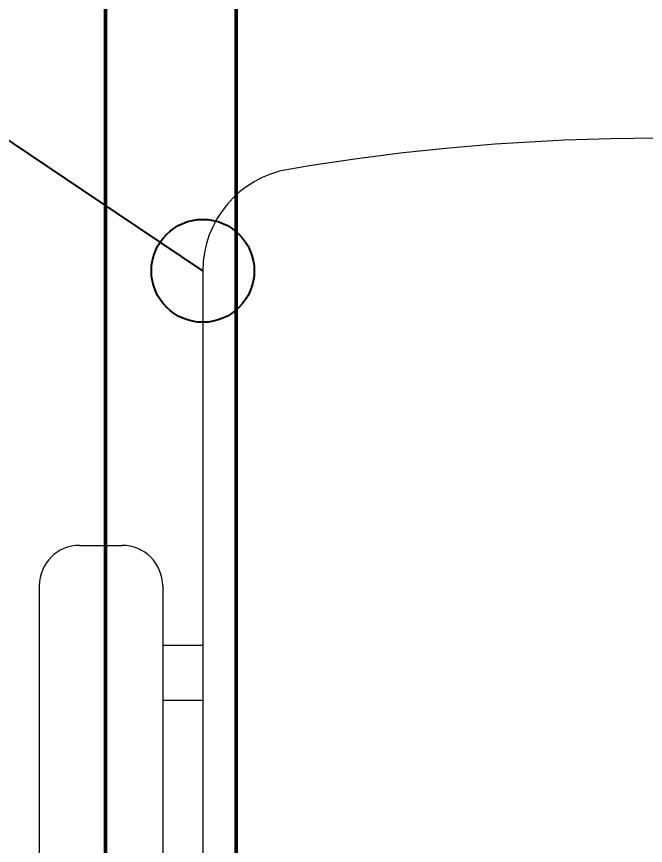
# Model space of a CAD drawing. Header units: millimetres. Extents: x -160614 to 59925, y -157025 to 0.
# Drawn here: x -126216.2 to -125910.5, y -112621.5 to -112218.8 of the extents above; entities that cross this region are included whole.
import ezdxf
from ezdxf import colors
from ezdxf.entities.mleader import LeaderData, LeaderLine
from ezdxf.math import Vec2, Vec3

# ---------------------------------------------------------------- set-up
doc = ezdxf.new("R2010")
doc.units = ezdxf.units.MM
doc.header["$LTSCALE"] = 8
doc.layers.get('0').update_dxf_attribs({"color": 9, "lineweight": 5})
doc.layers.add('72_EGR_EQP_TAG', color=9, linetype='Continuous', lineweight=5)
doc.layers.add('LOADING', color=9, linetype='Continuous', lineweight=5)
doc.layers.add('M-TEXT-RP', color=7, linetype='Continuous')
doc.layers.add('REF', color=42, linetype='Continuous')
doc.layers.get('0').off()
doc.layers.get('0').freeze()
doc.styles.add('LEROY100', font='arial.ttf', dxfattribs={"width": 0.7})

# ---------------------------------------------------------------- blocks, each defined once
blk = doc.blocks.new('GF21018-P')
for p, q in [((-0.2207, 0.47563), (-0.2207, 0.0675)), ((-0.2806, 0.34221), (-0.25983, 0.34221)), ((-0.30021, 0.32259), (-0.30021, 0.14)), ((-0.24021, 0.32259), (-0.24021, 0.14)), ((-0.24021, 0.29372), (-0.2207, 0.29372)), ((-0.24021, 0.26708), (-0.2207, 0.26708))]:
    blk.add_line(p, q)
for centre, radius, start, end in [((-0.0001, -0.52948), 1.06948, 80.36712, 99.63288), ((-0.1707, 0.47563), 0.05, 99.6329, 180), ((-0.2806, 0.32259), 0.01962, 90, 180), ((-0.25983, 0.32259), 0.01962, 360, 90)]:
    blk.add_arc(centre, radius, start, end)
blk = doc.blocks.new('GF1')
at = {"layer": 'LOADING', "color": 9, "extrusion": (-2.24021e-05, -7.77426e-06, 1), "xscale": 1000, "yscale": 1000, "zscale": 1000, "rotation": 359.9985892349692}
blk.add_blockref('GF21018-P', (-125904.95, -112817.99, 3.68), dxfattribs=at)
blk = doc.blocks.new('_Origin')
at = {"color": 0, "linetype": 'ByBlock', "lineweight": -2}
blk.add_line((0, 0), (-1, 0), dxfattribs=at)
blk.add_circle((0, 0), 0.5, dxfattribs=at)

msp = doc.modelspace()

# ---------------------------------------------------------------- linework, layer by layer
at = {"layer": 'REF', "lineweight": 50}
for p, q in [((-126173, -111407.79), (-126173, -113107.03)), ((-126109.39, -111442.79), (-126109.39, -112889.57))]:
    msp.add_line(p, q, dxfattribs=at)

# ---------------------------------------------------------------- block references
at = {"layer": '72_EGR_EQP_TAG'}
msp.add_blockref('GF1', (0, 0), dxfattribs=at)

# ---------------------------------------------------------------- leaders
at = {"layer": 'M-TEXT-RP', "lineweight": 15}
ml = msp.add_multileader_mtext('Standard', dxfattribs=at)
ml.set_content('\\A1;REF.PIPE{\\H0.99997x;\\P\\A0;\\H1.00003x;\\C1;I.L=-80}', color=256, style='LEROY100')
ml.set_leader_properties()
ml.set_arrow_properties(name='ORIGIN')
ml.build(insert=Vec2(0, 0))
ml.multileader.update_dxf_attribs({"text_left_attachment_type": 2, "text_right_attachment_type": 2, "dogleg_length": 277.49, "arrow_head_size": 50})
ctx = ml.context
ctx.base_point, ctx.char_height, ctx.arrow_head_size, ctx.landing_gap_size, ctx.plane_origin = Vec3(-127237.82, -111963.15), 100, 50, 20, Vec3(-126254.2, -108435.74)
ctx.left_attachment, ctx.right_attachment = 2, 2
notes = []
notes.append((ctx, [(1, (1, 1, 0), (-126690.83, -111963.15), (-1, 0), 74.34, [(0, [(-126125.64, -112342.36)], 0, [])])]))
ctx.mtext.insert, ctx.mtext.width, ctx.mtext.line_spacing_factor, ctx.mtext.flow_direction = Vec3(-127217.82, -111845.42), 43.9836, 0.8, 5
for ctx, leaders in notes:
    for number, flags, end, landing, length, lines in leaders:
        leader = LeaderData()
        leader.index, (leader.has_last_leader_line, leader.has_dogleg_vector, leader.attachment_direction) = number, flags
        leader.last_leader_point, leader.dogleg_vector, leader.dogleg_length = Vec3(end), Vec3(landing), length
        for number, points, colour, breaks in lines:
            line = LeaderLine()
            line.index, line.vertices, line.color, line.breaks = number, Vec3.list(points), colors.encode_raw_color(colour), breaks
            leader.lines.append(line)
        ctx.leaders.append(leader)

doc.saveas('drawing.dxf')
